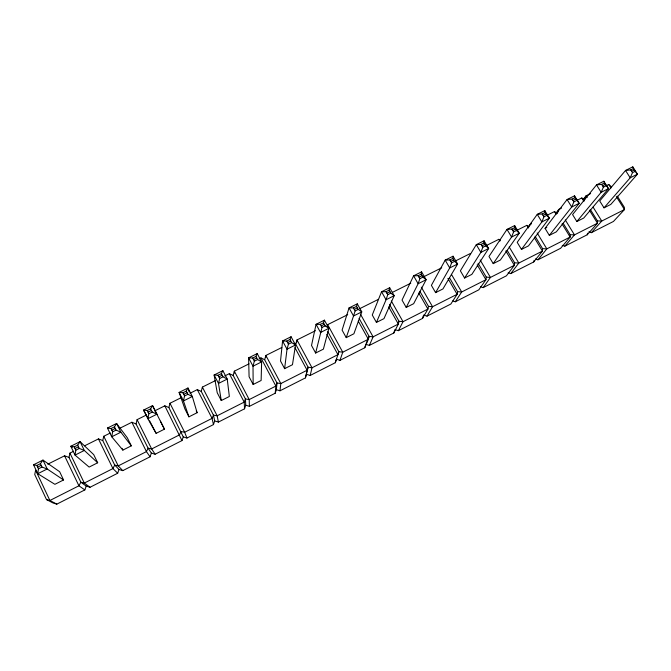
<?xml version="1.0" encoding="UTF-8"?>
<svg xmlns="http://www.w3.org/2000/svg" width="671" height="671" viewBox="0 0 671 671"><rect width="100%" height="100%" fill="white"/><g stroke="black" fill="none" stroke-linecap="round" stroke-linejoin="round"><path stroke-width="1.01" d="M563.179 223.284L570.182 234.699L570.14 237.064L560.612 248.287L537.957 259.794L535.383 258.998M464.592 278.037L480.872 252.388L488.656 248.505L485.729 245.838L484.001 242.927L484.076 240.788L476.301 244.655L460.373 270.824L464.592 278.037L471.839 274.389L488.656 248.505L484.076 240.788M265.783 357.475L265.875 355.454L281.795 347.511M535.064 236.242L542.579 248.656L542.436 251.097L533.688 261.958L510.748 273.609L508.165 272.803M224.693 375.978L229.339 373.663L233.164 375.441L245.452 398.951L245.737 405.2L249.402 406.341L275.202 393.231L275.873 386.068L277.014 382.99L264.651 359.723L260.935 357.911L259.107 358.826M275.202 393.231L276.36 389.675L277.014 382.99L280.822 383.56L307.125 370.241L308.132 367.247L295.71 344.215L293.906 343.3M507.125 250.275L514.615 262.806L514.372 265.305L506.429 275.806L483.195 287.607L480.595 286.794M435.596 292.64L449.729 267.947L457.614 264.005L454.544 261.38L452.824 258.444L453.059 256.213L445.175 260.13L431.394 285.351L435.596 292.64L442.935 288.941L457.614 264.005L453.059 256.213M276.36 389.675L279.992 390.799L280.822 383.56L265.875 355.454L264.651 359.723M284.613 368.656L287.02 349.214L288.429 344.198L286.76 341.094L282.583 340.969L280.52 360.99L284.613 368.656L292.472 364.705L295.508 344.978L291.063 336.75L282.583 340.969L287.02 349.214L295.508 344.978L291.625 342.604L289.947 339.501L291.063 336.75M478.096 263.25L486.282 277.131L485.938 279.698L478.826 289.822L455.29 301.774L452.665 300.96M33.55 464.777L36.846 465.456L38.432 468.819L37.761 473.718L54.896 484.319L63.56 479.958L59.652 471.73L42.986 460.088L33.55 464.777L37.761 473.718L47.205 468.995L63.56 479.958M296.523 342.797L296.968 339.954L315.445 330.736M72.3 447.599L70.791 446.265L74.221 446.861L75.823 450.182L75.035 455.097L89.126 467.083L97.672 462.78L93.73 454.644L80.075 441.644L70.791 446.265L75.035 455.097L84.328 450.451L97.672 462.78M406.207 307.435L418.125 283.732L426.127 279.732L422.898 277.157L421.195 274.187L421.589 271.856L413.596 275.831L402.03 300.08L406.207 307.435L413.655 303.686L426.127 279.732L421.589 271.856M449.427 277.635L457.58 291.659L457.127 294.292L450.862 304.03L427.016 316.133L423.502 315.043M107.452 428.039L111.017 428.551L112.627 431.83L111.73 436.771L122.868 450.098L131.298 445.854L127.322 437.802L116.595 423.493L107.452 428.039L111.73 436.771L120.889 432.191L131.298 445.854M148.601 419.073L143.552 410.09L152.56 405.611L156.88 414.217L147.863 418.721L143.552 410.09L147.243 410.518L148.87 413.764L147.863 418.721L156.133 433.349L164.437 429.163L160.436 421.195M419.861 291.323L428.484 306.37L427.93 309.071L422.529 318.415L398.381 330.677L394.842 329.578M279.992 390.799L305.456 377.874L307.125 370.241L295.005 347.771M305.456 377.874L308.132 367.247L312.007 367.775L337.941 354.64L338.838 351.713L327.842 331.65M110.321 432.996L103.762 436.267L102.755 440.562L114.716 465.078L119.027 469.474L117.668 473.24L90.04 487.272L86.24 486.098L80.856 482.206L68.987 457.421L69.943 453.126L73.625 451.289M189.18 391.965L187.972 388.006L186.261 391.101L187.905 394.305L192.325 396.511L183.443 400.948L179.098 392.418L182.923 392.761L184.559 395.974L183.443 400.948L188.928 416.834L197.123 412.707L192.325 396.511L187.972 388.006L179.098 392.418L184.911 408.924L188.928 416.834M376.423 322.432L386.06 299.744L394.187 295.693L390.799 293.16L389.105 290.157L389.675 287.725L381.556 291.759L372.262 315.001L376.423 322.432L383.971 318.633L394.187 295.693L389.675 287.725M306.572 374.351L310.178 375.466L312.007 367.775L296.968 339.954L295.71 344.215M315.638 353.038L322.021 327.448L320.344 324.378L316.058 324.319L311.52 345.456L315.638 353.038L323.388 349.138L328.882 328.304L324.42 320.168L316.058 324.319L320.52 332.481L328.882 328.304L325.175 325.88L323.489 322.81L324.42 320.168M222.856 370.66L221.346 373.638L222.998 376.808L227.234 379.073L218.494 383.443L214.116 375.005L218.058 375.282L219.711 378.452L218.494 383.443L221.271 400.553L229.348 396.486L227.234 379.073L222.856 370.66L214.116 375.005L217.219 392.728L221.271 400.553M154.657 410.895L164.823 405.829L168.874 407.549L183.25 436.896L181.975 440.579L155.102 454.233L151.361 453.076L148.098 448.194L136.045 423.938L137.102 419.652L146.345 415.039M562.264 245.36L564.814 246.148L587.192 234.791L587.578 233.206M168.874 407.549L169.973 403.263L181.816 397.358M533.688 261.958L534.108 260.34M257.219 353.575L255.911 356.444L257.572 359.581L261.631 361.895L253.009 366.198L248.605 357.861L252.665 358.054L254.326 361.191L253.009 366.198L253.16 384.491L261.128 380.482L261.631 361.895L257.219 353.575L248.605 357.861L249.092 376.75L253.16 384.491M183.25 436.896L186.957 438.046L213.47 424.584L214.703 420.943L213.453 415.131L201.241 391.386L202.382 387.1L215.399 380.616M233.164 375.441L234.347 371.172L249.016 363.858M422.529 318.415L423.258 315.882M346.236 337.63L353.533 315.991L361.778 311.881L358.23 309.398L356.536 306.362L357.282 303.829L349.046 307.922L342.093 330.124L346.236 337.63L353.885 333.781L361.778 311.881L357.282 303.829M310.178 375.466L335.307 362.709L336.381 359.228L339.971 360.344L364.764 347.754L365.804 344.307L369.369 345.414L393.835 332.984L394.59 330.434M327.121 326.366L327.641 324.663L347.695 314.665M358.23 309.398L355.127 310.941L353.533 315.991L349.046 307.922L353.432 307.905L356.536 306.362M335.307 362.709L338.838 351.713L342.755 352.2L368.345 339.241L369.125 336.397L359.077 318.339M214.703 420.943L218.394 422.084L244.546 408.807L245.737 405.2M390.799 293.16L387.746 294.686L386.06 299.744L381.556 291.759L386.043 291.684L389.105 290.157M339.971 360.344L342.755 352.2L327.641 324.663M422.898 277.157L419.887 278.658L418.125 283.732L413.596 275.831L418.184 275.689L421.195 274.187M119.027 469.474L122.793 470.639L150.036 456.8L151.361 453.076M454.544 261.38L451.575 262.864L449.729 267.947L445.175 260.13L449.855 259.929L452.824 258.444M530.618 224.852L531.231 223.166L528.245 227.326M56.825 504.139L49.889 500.499L35.638 470.228L34.733 474.523L46.509 499.576L53.001 502.956L56.825 504.139L84.84 489.914L86.24 486.098M557.567 212.774L558.817 209.411L561.577 208.035M485.729 245.838L482.801 247.297L480.872 252.388L476.301 244.655L481.073 244.387L484.001 242.927M514.657 225.59L514.741 227.637L511.856 229.071L506.991 229.398L511.587 237.048L519.253 233.223L516.469 230.505L513.583 231.948L511.587 237.048L493.21 263.628L488.974 256.481L506.991 229.398L514.657 225.59L519.253 233.223L500.365 260.029L493.21 263.628M544.81 210.602L545.045 212.556L542.202 213.965L537.253 214.359L541.866 221.925L549.423 218.15L546.781 215.399L543.938 216.817L541.866 221.925L521.459 249.411L517.198 242.332L537.253 214.359L544.81 210.602L549.423 218.15L528.513 245.854L521.459 249.411M366.173 343.426L369.125 336.397L373.093 336.842L398.339 324.059L399.002 321.283L389.415 304.298M590.589 193.575L586.051 195.84L584.458 200.033L581.791 197.962L573.864 201.896L571.717 207.02L549.331 235.378L545.062 228.366L567.087 199.522L574.544 195.815L579.174 203.296L556.301 231.864L549.331 235.378M364.764 347.754L368.345 339.241L358.222 321.04M611.323 186.622L608.731 184.533L603.38 187.184L601.157 192.309L576.85 221.522L572.564 214.577L596.511 184.894L603.866 181.237L608.513 188.635L583.728 218.058L576.85 221.522M369.369 345.414L373.093 336.842L360.436 314.12M635.211 171.315L633.458 168.555L630.723 169.914L625.531 170.468L630.195 177.807L637.45 174.183L635.211 171.315L632.485 172.673L630.195 177.807L604.017 207.842L599.715 200.964L625.531 170.468L632.787 166.861L637.45 174.183L610.803 204.42L604.017 207.842M398.079 323.128L399.002 321.283L403.028 321.686L427.93 309.071L418.729 293.017M393.835 332.984L398.339 324.059L388.677 306.932M398.381 330.677L403.028 321.686L391.319 300.994M427.016 316.133L432.552 306.731L457.127 294.292L447.884 278.39M147.243 410.518L150.639 408.832L152.56 405.611L164.437 429.163M114.464 426.831L116.595 423.493L120.889 432.191L116.075 430.111L114.464 426.831L111.017 428.551M455.29 301.774L461.69 291.977L485.938 279.698L477.173 264.827M77.719 445.116L80.075 441.644L84.328 450.451L79.321 448.438L77.719 445.116L74.221 446.861M483.195 287.607L490.442 277.425L514.372 265.305L505.808 250.962M40.403 463.686L42.986 460.088L47.205 468.995L41.988 467.05L40.403 463.686L36.846 465.456M555.773 213.403L558.817 209.411M510.748 273.609L518.817 263.049L542.436 251.097L534.376 237.777M582.965 199.681L586.051 195.84L587.133 197.576M537.957 259.794L546.823 248.874L570.14 237.064L562.046 223.879M564.814 246.148L574.468 234.875L597.484 223.225L597.433 220.91L590.405 209.604M587.192 234.791L597.484 223.225L589.364 210.157M588.811 231.889L591.344 232.678L601.753 221.061L624.475 209.553L624.34 207.305L617.286 196.1M591.344 232.678L613.445 221.455L624.475 209.553L616.33 196.611M545.062 228.366L546.806 227.494M182.923 392.761L186.261 391.101M218.058 375.282L221.346 373.638M252.665 358.054L255.911 356.444M286.76 341.094L289.947 339.501M320.344 324.378L323.489 322.81M574.93 197.685L579.174 203.296L571.717 207.02L567.087 199.522L572.12 199.077L574.93 197.685L574.544 195.815M604.395 183.015L608.513 188.635L601.157 192.309L596.511 184.894L601.627 184.399L604.395 183.015L603.866 181.237M37.635 467.142L41.191 465.372M75.018 448.522L78.524 446.777M111.822 430.186L115.269 428.475M148.056 412.145L151.453 410.451M183.737 394.372L187.083 392.703M218.88 376.867L222.176 375.223M253.495 359.622L256.741 358.012M287.591 342.638L290.786 341.053M321.183 325.913L324.328 324.345M354.28 309.423L357.383 307.88M386.89 293.185L389.952 291.659M419.031 277.173L422.051 275.672M450.711 261.396L453.68 259.912M481.937 245.838L484.865 244.387M512.719 230.505L515.605 229.071M543.065 215.391L545.917 213.974M572.992 200.486L575.802 199.094M602.499 185.792L605.267 184.416M631.604 171.298L634.33 169.939M38.432 468.819L41.988 467.05M47.775 464.181L64.575 455.802L68.987 457.421M75.823 450.182L79.321 448.438M84.663 445.787L98.469 438.909L102.755 440.562M112.627 431.83L116.075 430.111M119.698 428.324L131.885 422.252L136.045 423.938M148.87 413.764L152.267 412.069L156.88 414.217M184.559 395.974L187.905 394.305M190.019 393.265L197.308 389.633L201.241 391.386M219.711 378.452L222.998 376.808M254.326 361.191L257.572 359.581M288.429 344.198L291.625 342.604M322.021 327.448L325.175 325.88M359.765 308.643L378.419 299.35M392.359 292.397L410.761 283.221M423.569 276.838L441.728 267.788M455.584 260.876L470.48 253.453M485.989 245.72L498.847 239.312L500.314 240.31M516.88 230.321L526.852 225.347L528.983 226.873M547.05 215.282L554.498 211.566L557.249 213.621M597.433 220.91L601.753 221.061L593.089 207.138M570.182 234.699L574.468 234.875L565.292 219.945M542.579 248.656L546.823 248.874L537.144 232.921M514.615 262.806L518.817 263.049L509.172 246.945M486.282 277.131L490.442 277.425L480.126 259.945M457.58 291.659L461.69 291.977L451.415 274.338M428.484 306.37L432.552 306.731L421.304 287.138M46.509 499.576L49.889 500.499L78.918 485.796L80.856 482.206L84.303 483.07L90.04 487.272M84.84 489.914L78.918 485.796L64.575 455.802M117.668 473.24L112.921 468.576L98.469 438.909M122.793 470.639L118.23 465.892L103.762 436.267M150.036 456.8L146.437 451.608L131.885 422.252M155.102 454.233L151.68 448.958L137.102 419.652M630.723 169.914L632.485 172.673M608.731 184.533L610.904 187.981M601.627 184.399L603.38 187.184M581.791 197.962L583.955 201.443M572.12 199.077L573.864 201.896M554.498 211.566L556.116 214.208M545.045 212.556L546.781 215.399M542.202 213.965L543.938 216.817M526.852 225.347L528.463 228.014M514.741 227.637L516.469 230.505M511.856 229.071L513.583 231.948M498.847 239.312L499.92 241.099M481.073 244.387L482.801 247.297M449.855 259.929L451.575 262.864M418.184 275.689L419.887 278.658M386.043 291.684L387.746 294.686M149.616 420.868L156.133 433.349M353.432 307.905L355.127 310.941M326.869 334.41L337.941 354.64M260.935 357.911L275.873 386.068L249.209 399.572L245.452 398.951L244.194 402.114L244.546 408.807M229.339 373.663L244.194 402.114L217.152 415.802L213.453 415.131L212.07 418.377L213.47 424.584M202.382 387.1L217.152 415.802L218.394 422.084M197.308 389.633L212.07 418.377L184.651 432.258L181.002 431.545L179.484 434.875L151.68 448.958L148.098 448.194L146.437 451.608L118.23 465.892L114.716 465.078L112.921 468.576L84.303 483.07L69.943 453.126M196.226 410.954L197.123 412.707M169.973 403.263L184.651 432.258L186.957 438.046M164.823 405.829L181.975 440.579M150.639 408.832L152.267 412.069M121.988 448.303L122.868 450.098M632.787 166.861L633.458 168.555M234.515 373.076L234.347 371.172L249.209 399.572L249.402 406.341"/></g></svg>
